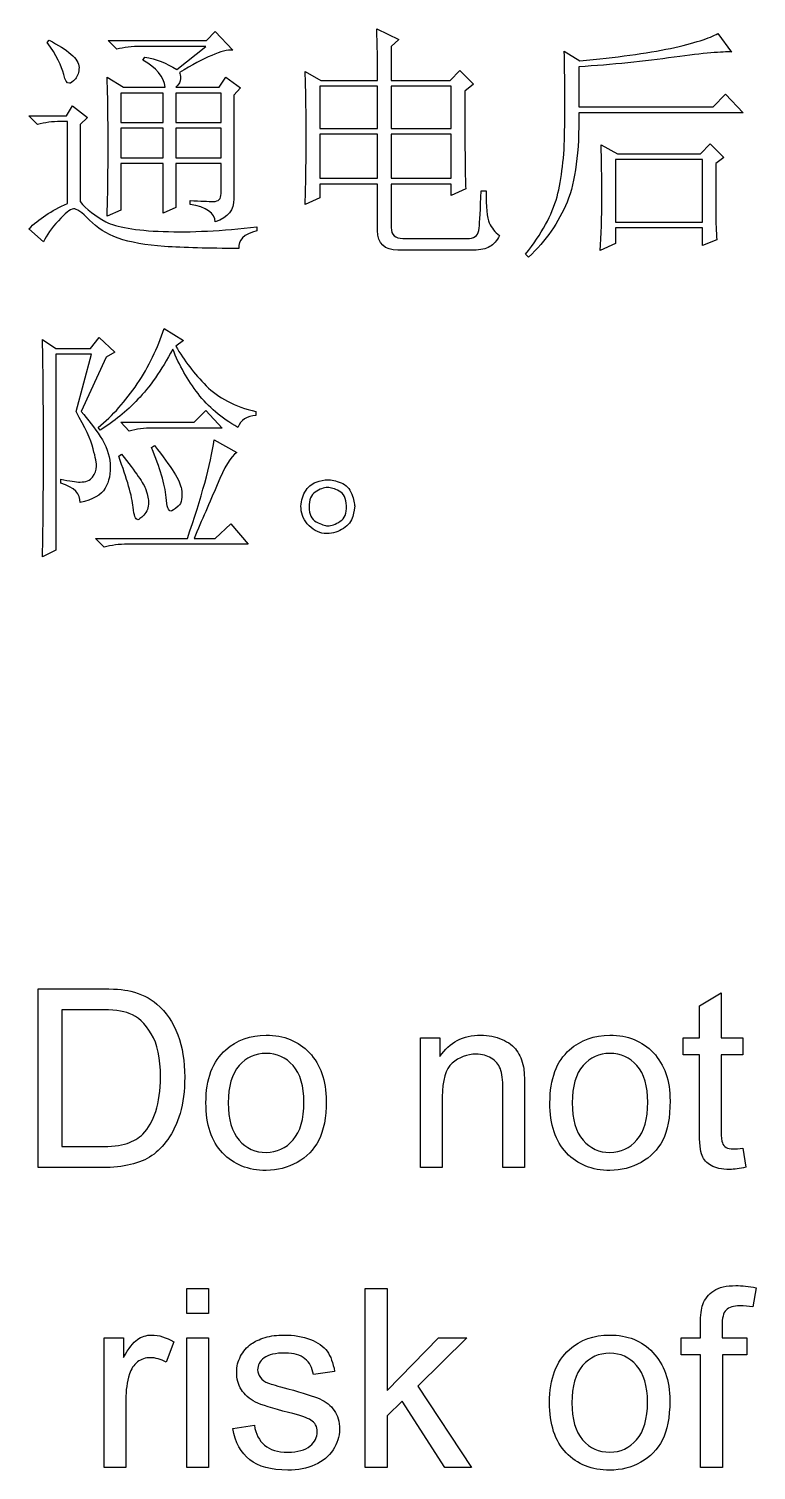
# Model space of a CAD drawing. Extents: x -45 to 645, y -160 to 467.
# Drawn here: x 361.02 to 366.16, y 106.22 to 116.39 of the extents above; entities that cross this region are included whole.
import ezdxf

# ---------------------------------------------------------------- set-up
doc = ezdxf.new("R2010")
doc.units = 0
doc.layers.add('layer 1', color=7, linetype='Continuous')

msp = doc.modelspace()

# ---------------------------------------------------------------- linework, layer by layer
at = {"layer": 'layer 1', "color": 7, "true_color": 0xffffff}
for points, knots in [([(361.268, 116.072), (361.277, 116.031), (361.291, 116.01), (361.308, 116.01), (361.317, 116.01), (361.331, 116.021), (361.35, 116.042), (361.368, 116.061), (361.376, 116.088), (361.376, 116.121), (361.376, 116.153), (361.357, 116.185), (361.319, 116.217), (361.28, 116.248), (361.23, 116.282), (361.165, 116.314), (361.165, 116.314), (361.151, 116.299), (361.151, 116.299), (361.216, 116.208), (361.254, 116.132), (361.268, 116.072)], [0, 0, 0, 0, 0.142857, 0.142857, 0.142857, 0.285714, 0.285714, 0.285714, 0.428571, 0.428571, 0.428571, 0.571429, 0.571429, 0.571429, 0.714286, 0.714286, 0.714286, 0.857143, 0.857143, 0.857143, 1, 1, 1, 1]), ([(362.16, 115.155), (362.276, 115.137), (362.333, 115.095), (362.338, 115.031), (362.429, 115.063), (362.473, 115.118), (362.468, 115.195), (362.468, 115.195), (362.468, 115.927), (362.468, 115.927), (362.468, 115.927), (362.517, 115.977), (362.517, 115.977), (362.517, 115.977), (362.413, 116.053), (362.413, 116.053), (362.413, 116.053), (362.366, 115.982), (362.366, 115.982), (362.366, 115.982), (362.059, 115.982), (362.059, 115.982), (362.082, 116.001), (362.092, 116.023), (362.092, 116.045), (362.092, 116.063), (362.09, 116.077), (362.085, 116.086), (362.263, 116.195), (362.389, 116.248), (362.461, 116.245), (362.461, 116.245), (362.338, 116.375), (362.338, 116.375), (362.338, 116.375), (362.277, 116.312), (362.277, 116.312), (362.277, 116.312), (361.581, 116.312), (361.581, 116.312), (361.581, 116.312), (361.643, 116.25), (361.643, 116.25), (361.692, 116.264), (361.75, 116.271), (361.813, 116.271), (361.813, 116.271), (362.27, 116.271), (362.27, 116.271), (362.27, 116.271), (362.066, 116.107), (362.066, 116.107), (361.993, 116.153), (361.918, 116.181), (361.841, 116.195), (361.841, 116.195), (361.827, 116.174), (361.827, 116.174), (361.923, 116.12), (361.975, 116.056), (361.984, 115.982), (361.984, 115.982), (361.691, 115.982), (361.691, 115.982), (361.691, 115.982), (361.574, 116.053), (361.574, 116.053), (361.579, 115.947), (361.581, 115.788), (361.581, 115.576), (361.581, 115.365), (361.579, 115.195), (361.574, 115.072), (361.574, 115.072), (361.67, 115.114), (361.67, 115.114), (361.67, 115.114), (361.67, 115.444), (361.67, 115.444), (361.67, 115.444), (361.97, 115.444), (361.97, 115.444), (361.97, 115.444), (361.97, 115.093), (361.97, 115.093), (361.97, 115.093), (362.059, 115.134), (362.059, 115.134), (362.059, 115.134), (362.059, 115.444), (362.059, 115.444), (362.059, 115.444), (362.379, 115.444), (362.379, 115.444), (362.379, 115.444), (362.379, 115.231), (362.379, 115.231), (362.379, 115.193), (362.361, 115.176), (362.324, 115.176), (362.288, 115.176), (362.234, 115.178), (362.16, 115.183), (362.16, 115.183), (362.16, 115.155), (362.16, 115.155)], [0, 0, 0, 0, 0.028571, 0.028571, 0.028571, 0.057143, 0.057143, 0.057143, 0.085714, 0.085714, 0.085714, 0.114286, 0.114286, 0.114286, 0.142857, 0.142857, 0.142857, 0.171429, 0.171429, 0.171429, 0.2, 0.2, 0.2, 0.228571, 0.228571, 0.228571, 0.257143, 0.257143, 0.257143, 0.285714, 0.285714, 0.285714, 0.314286, 0.314286, 0.314286, 0.342857, 0.342857, 0.342857, 0.371429, 0.371429, 0.371429, 0.4, 0.4, 0.4, 0.428571, 0.428571, 0.428571, 0.457143, 0.457143, 0.457143, 0.485714, 0.485714, 0.485714, 0.514286, 0.514286, 0.514286, 0.542857, 0.542857, 0.542857, 0.571429, 0.571429, 0.571429, 0.6, 0.6, 0.6, 0.628571, 0.628571, 0.628571, 0.657143, 0.657143, 0.657143, 0.685714, 0.685714, 0.685714, 0.714286, 0.714286, 0.714286, 0.742857, 0.742857, 0.742857, 0.771429, 0.771429, 0.771429, 0.8, 0.8, 0.8, 0.828571, 0.828571, 0.828571, 0.857143, 0.857143, 0.857143, 0.885714, 0.885714, 0.885714, 0.914286, 0.914286, 0.914286, 0.942857, 0.942857, 0.942857, 0.971429, 0.971429, 0.971429, 1, 1, 1, 1]), ([(363.082, 116.03), (363.082, 116.03), (362.972, 116.093), (362.972, 116.093), (362.978, 115.954), (362.979, 115.802), (362.979, 115.638), (362.979, 115.472), (362.978, 115.312), (362.972, 115.155), (362.972, 115.155), (363.075, 115.202), (363.075, 115.202), (363.075, 115.202), (363.075, 115.299), (363.075, 115.299), (363.075, 115.299), (363.484, 115.299), (363.484, 115.299), (363.484, 115.299), (363.484, 114.97), (363.484, 114.97), (363.484, 114.878), (363.533, 114.832), (363.627, 114.832), (363.627, 114.832), (364.16, 114.832), (364.16, 114.832), (364.21, 114.832), (364.249, 114.841), (364.275, 114.857), (364.303, 114.873), (364.326, 114.899), (364.343, 114.936), (364.312, 114.959), (364.289, 114.989), (364.272, 115.024), (364.256, 115.061), (364.249, 115.137), (364.249, 115.252), (364.249, 115.252), (364.214, 115.252), (364.214, 115.252), (364.21, 115.119), (364.205, 115.031), (364.2, 114.987), (364.197, 114.943), (364.174, 114.918), (364.132, 114.915), (364.132, 114.915), (363.662, 114.915), (363.662, 114.915), (363.608, 114.915), (363.58, 114.939), (363.58, 114.991), (363.58, 114.991), (363.58, 115.299), (363.58, 115.299), (363.58, 115.299), (364.003, 115.299), (364.003, 115.299), (364.003, 115.299), (364.003, 115.217), (364.003, 115.217), (364.003, 115.217), (364.106, 115.264), (364.106, 115.264), (364.101, 115.358), (364.099, 115.587), (364.099, 115.954), (364.099, 115.954), (364.16, 116.003), (364.16, 116.003), (364.16, 116.003), (364.064, 116.1), (364.064, 116.1), (364.064, 116.1), (363.996, 116.03), (363.996, 116.03), (363.996, 116.03), (363.58, 116.03), (363.58, 116.03), (363.58, 116.03), (363.58, 116.271), (363.58, 116.271), (363.58, 116.271), (363.634, 116.319), (363.634, 116.319), (363.634, 116.319), (363.477, 116.395), (363.477, 116.395), (363.482, 116.285), (363.484, 116.164), (363.484, 116.03), (363.484, 116.03), (363.082, 116.03), (363.082, 116.03)], [0, 0, 0, 0, 0.03125, 0.03125, 0.03125, 0.0625, 0.0625, 0.0625, 0.09375, 0.09375, 0.09375, 0.125, 0.125, 0.125, 0.15625, 0.15625, 0.15625, 0.1875, 0.1875, 0.1875, 0.21875, 0.21875, 0.21875, 0.25, 0.25, 0.25, 0.28125, 0.28125, 0.28125, 0.3125, 0.3125, 0.3125, 0.34375, 0.34375, 0.34375, 0.375, 0.375, 0.375, 0.40625, 0.40625, 0.40625, 0.4375, 0.4375, 0.4375, 0.46875, 0.46875, 0.46875, 0.5, 0.5, 0.5, 0.53125, 0.53125, 0.53125, 0.5625, 0.5625, 0.5625, 0.59375, 0.59375, 0.59375, 0.625, 0.625, 0.625, 0.65625, 0.65625, 0.65625, 0.6875, 0.6875, 0.6875, 0.71875, 0.71875, 0.71875, 0.75, 0.75, 0.75, 0.78125, 0.78125, 0.78125, 0.8125, 0.8125, 0.8125, 0.84375, 0.84375, 0.84375, 0.875, 0.875, 0.875, 0.90625, 0.90625, 0.90625, 0.9375, 0.9375, 0.9375, 0.96875, 0.96875, 0.96875, 1, 1, 1, 1]), ([(364.549, 114.783), (364.671, 114.897), (364.762, 115.028), (364.821, 115.172), (364.881, 115.317), (364.907, 115.527), (364.904, 115.802), (364.904, 115.802), (366.063, 115.802), (366.063, 115.802), (366.063, 115.802), (365.939, 115.933), (365.939, 115.933), (365.939, 115.933), (365.852, 115.843), (365.852, 115.843), (365.852, 115.843), (364.904, 115.843), (364.904, 115.843), (364.904, 115.843), (364.904, 116.127), (364.904, 116.127), (365.139, 116.141), (365.365, 116.164), (365.578, 116.195), (365.787, 116.224), (365.922, 116.234), (365.981, 116.231), (365.981, 116.231), (365.885, 116.361), (365.885, 116.361), (365.831, 116.329), (365.719, 116.294), (365.551, 116.257), (365.382, 116.222), (365.169, 116.192), (364.911, 116.169), (364.911, 116.169), (364.801, 116.238), (364.801, 116.238), (364.806, 116.044), (364.806, 115.857), (364.804, 115.675), (364.802, 115.493), (364.783, 115.338), (364.75, 115.209), (364.715, 115.081), (364.642, 114.947), (364.528, 114.804), (364.528, 114.804), (364.549, 114.783), (364.549, 114.783)], [0, 0, 0, 0, 0.058824, 0.058824, 0.058824, 0.117647, 0.117647, 0.117647, 0.176471, 0.176471, 0.176471, 0.235294, 0.235294, 0.235294, 0.294118, 0.294118, 0.294118, 0.352941, 0.352941, 0.352941, 0.411765, 0.411765, 0.411765, 0.470588, 0.470588, 0.470588, 0.529412, 0.529412, 0.529412, 0.588235, 0.588235, 0.588235, 0.647059, 0.647059, 0.647059, 0.705882, 0.705882, 0.705882, 0.764706, 0.764706, 0.764706, 0.823529, 0.823529, 0.823529, 0.882353, 0.882353, 0.882353, 0.941176, 0.941176, 0.941176, 1, 1, 1, 1]), ([(361.97, 115.941), (361.97, 115.941), (361.97, 115.733), (361.97, 115.733), (361.97, 115.733), (361.67, 115.733), (361.67, 115.733), (361.67, 115.733), (361.67, 115.941), (361.67, 115.941), (361.67, 115.941), (361.97, 115.941), (361.97, 115.941)], [0, 0, 0, 0, 0.25, 0.25, 0.25, 0.5, 0.5, 0.5, 0.75, 0.75, 0.75, 1, 1, 1, 1]), ([(362.379, 115.941), (362.379, 115.941), (362.379, 115.733), (362.379, 115.733), (362.379, 115.733), (362.059, 115.733), (362.059, 115.733), (362.059, 115.733), (362.059, 115.941), (362.059, 115.941), (362.059, 115.941), (362.379, 115.941), (362.379, 115.941)], [0, 0, 0, 0, 0.25, 0.25, 0.25, 0.5, 0.5, 0.5, 0.75, 0.75, 0.75, 1, 1, 1, 1]), ([(363.484, 115.989), (363.484, 115.989), (363.484, 115.691), (363.484, 115.691), (363.484, 115.691), (363.075, 115.691), (363.075, 115.691), (363.075, 115.691), (363.075, 115.989), (363.075, 115.989), (363.075, 115.989), (363.484, 115.989), (363.484, 115.989)], [0, 0, 0, 0, 0.25, 0.25, 0.25, 0.5, 0.5, 0.5, 0.75, 0.75, 0.75, 1, 1, 1, 1]), ([(364.003, 115.989), (364.003, 115.989), (364.003, 115.691), (364.003, 115.691), (364.003, 115.691), (363.58, 115.691), (363.58, 115.691), (363.58, 115.691), (363.58, 115.989), (363.58, 115.989), (363.58, 115.989), (364.003, 115.989), (364.003, 115.989)], [0, 0, 0, 0, 0.25, 0.25, 0.25, 0.5, 0.5, 0.5, 0.75, 0.75, 0.75, 1, 1, 1, 1]), ([(361.383, 115.719), (361.383, 115.719), (361.437, 115.769), (361.437, 115.769), (361.437, 115.769), (361.329, 115.852), (361.329, 115.852), (361.329, 115.852), (361.287, 115.781), (361.287, 115.781), (361.287, 115.781), (361.022, 115.781), (361.022, 115.781), (361.022, 115.781), (361.083, 115.719), (361.083, 115.719), (361.134, 115.733), (361.188, 115.74), (361.247, 115.74), (361.247, 115.74), (361.294, 115.74), (361.294, 115.74), (361.294, 115.74), (361.294, 115.162), (361.294, 115.162), (361.181, 115.111), (361.09, 115.051), (361.022, 114.982), (361.022, 114.982), (361.125, 114.892), (361.125, 114.892), (361.148, 114.938), (361.182, 114.987), (361.23, 115.04), (361.278, 115.093), (361.313, 115.121), (361.336, 115.123), (361.359, 115.127), (361.397, 115.1), (361.451, 115.044), (361.502, 114.989), (361.568, 114.947), (361.652, 114.917), (361.738, 114.887), (361.846, 114.867), (361.98, 114.858), (362.115, 114.85), (362.288, 114.844), (362.503, 114.844), (362.497, 114.904), (362.541, 114.945), (362.632, 114.968), (362.632, 114.968), (362.632, 114.996), (362.632, 114.996), (362.386, 114.968), (362.166, 114.957), (361.97, 114.964), (361.774, 114.971), (361.64, 114.994), (361.565, 115.033), (361.49, 115.074), (361.429, 115.119), (361.383, 115.176), (361.383, 115.176), (361.383, 115.719), (361.383, 115.719)], [0, 0, 0, 0, 0.045455, 0.045455, 0.045455, 0.090909, 0.090909, 0.090909, 0.136364, 0.136364, 0.136364, 0.181818, 0.181818, 0.181818, 0.227273, 0.227273, 0.227273, 0.272727, 0.272727, 0.272727, 0.318182, 0.318182, 0.318182, 0.363636, 0.363636, 0.363636, 0.409091, 0.409091, 0.409091, 0.454545, 0.454545, 0.454545, 0.5, 0.5, 0.5, 0.545455, 0.545455, 0.545455, 0.590909, 0.590909, 0.590909, 0.636364, 0.636364, 0.636364, 0.681818, 0.681818, 0.681818, 0.727273, 0.727273, 0.727273, 0.772727, 0.772727, 0.772727, 0.818182, 0.818182, 0.818182, 0.863636, 0.863636, 0.863636, 0.909091, 0.909091, 0.909091, 0.954545, 0.954545, 0.954545, 1, 1, 1, 1]), ([(361.97, 115.693), (361.97, 115.693), (361.97, 115.485), (361.97, 115.485), (361.97, 115.485), (361.67, 115.485), (361.67, 115.485), (361.67, 115.485), (361.67, 115.693), (361.67, 115.693), (361.67, 115.693), (361.97, 115.693), (361.97, 115.693)], [0, 0, 0, 0, 0.25, 0.25, 0.25, 0.5, 0.5, 0.5, 0.75, 0.75, 0.75, 1, 1, 1, 1]), ([(362.379, 115.693), (362.379, 115.693), (362.379, 115.485), (362.379, 115.485), (362.379, 115.485), (362.059, 115.485), (362.059, 115.485), (362.059, 115.485), (362.059, 115.693), (362.059, 115.693), (362.059, 115.693), (362.379, 115.693), (362.379, 115.693)], [0, 0, 0, 0, 0.25, 0.25, 0.25, 0.5, 0.5, 0.5, 0.75, 0.75, 0.75, 1, 1, 1, 1]), ([(363.484, 115.65), (363.484, 115.65), (363.484, 115.34), (363.484, 115.34), (363.484, 115.34), (363.075, 115.34), (363.075, 115.34), (363.075, 115.34), (363.075, 115.65), (363.075, 115.65), (363.075, 115.65), (363.484, 115.65), (363.484, 115.65)], [0, 0, 0, 0, 0.25, 0.25, 0.25, 0.5, 0.5, 0.5, 0.75, 0.75, 0.75, 1, 1, 1, 1]), ([(364.003, 115.65), (364.003, 115.65), (364.003, 115.34), (364.003, 115.34), (364.003, 115.34), (363.58, 115.34), (363.58, 115.34), (363.58, 115.34), (363.58, 115.65), (363.58, 115.65), (363.58, 115.65), (364.003, 115.65), (364.003, 115.65)], [0, 0, 0, 0, 0.25, 0.25, 0.25, 0.5, 0.5, 0.5, 0.75, 0.75, 0.75, 1, 1, 1, 1]), ([(365.927, 115.486), (365.927, 115.486), (365.831, 115.583), (365.831, 115.583), (365.831, 115.583), (365.763, 115.513), (365.763, 115.513), (365.763, 115.513), (365.176, 115.513), (365.176, 115.513), (365.176, 115.513), (365.061, 115.576), (365.061, 115.576), (365.064, 115.474), (365.066, 115.35), (365.066, 115.206), (365.066, 115.061), (365.062, 114.936), (365.054, 114.83), (365.054, 114.83), (365.162, 114.88), (365.162, 114.88), (365.162, 114.88), (365.162, 114.989), (365.162, 114.989), (365.162, 114.989), (365.777, 114.989), (365.777, 114.989), (365.777, 114.989), (365.777, 114.865), (365.777, 114.865), (365.777, 114.865), (365.878, 114.906), (365.878, 114.906), (365.874, 114.961), (365.871, 115.024), (365.871, 115.093), (365.871, 115.093), (365.871, 115.444), (365.871, 115.444), (365.871, 115.444), (365.927, 115.486), (365.927, 115.486)], [0, 0, 0, 0, 0.071429, 0.071429, 0.071429, 0.142857, 0.142857, 0.142857, 0.214286, 0.214286, 0.214286, 0.285714, 0.285714, 0.285714, 0.357143, 0.357143, 0.357143, 0.428571, 0.428571, 0.428571, 0.5, 0.5, 0.5, 0.571429, 0.571429, 0.571429, 0.642857, 0.642857, 0.642857, 0.714286, 0.714286, 0.714286, 0.785714, 0.785714, 0.785714, 0.857143, 0.857143, 0.857143, 0.928571, 0.928571, 0.928571, 1, 1, 1, 1]), ([(365.777, 115.472), (365.777, 115.472), (365.777, 115.029), (365.777, 115.029), (365.777, 115.029), (365.162, 115.029), (365.162, 115.029), (365.162, 115.029), (365.162, 115.472), (365.162, 115.472), (365.162, 115.472), (365.777, 115.472), (365.777, 115.472)], [0, 0, 0, 0, 0.25, 0.25, 0.25, 0.5, 0.5, 0.5, 0.75, 0.75, 0.75, 1, 1, 1, 1]), ([(361.787, 113.888), (361.705, 113.767), (361.614, 113.664), (361.512, 113.581), (361.512, 113.581), (361.526, 113.562), (361.526, 113.562), (361.622, 113.622), (361.712, 113.694), (361.792, 113.779), (361.874, 113.863), (361.956, 113.982), (362.038, 114.133), (362.083, 114.019), (362.143, 113.915), (362.216, 113.819), (362.288, 113.726), (362.382, 113.647), (362.496, 113.581), (362.518, 113.632), (362.562, 113.661), (362.625, 113.664), (362.625, 113.664), (362.625, 113.692), (362.625, 113.692), (362.475, 113.729), (362.358, 113.789), (362.274, 113.874), (362.19, 113.961), (362.118, 114.052), (362.059, 114.155), (362.059, 114.155), (362.113, 114.195), (362.113, 114.195), (362.113, 114.195), (361.977, 114.278), (361.977, 114.278), (361.932, 114.14), (361.867, 114.01), (361.787, 113.888)], [0, 0, 0, 0, 0.076923, 0.076923, 0.076923, 0.153846, 0.153846, 0.153846, 0.230769, 0.230769, 0.230769, 0.307692, 0.307692, 0.307692, 0.384615, 0.384615, 0.384615, 0.461538, 0.461538, 0.461538, 0.538462, 0.538462, 0.538462, 0.615385, 0.615385, 0.615385, 0.692308, 0.692308, 0.692308, 0.769231, 0.769231, 0.769231, 0.846154, 0.846154, 0.846154, 0.923077, 0.923077, 0.923077, 1, 1, 1, 1]), ([(361.383, 113.05), (361.474, 113.07), (361.533, 113.103), (361.561, 113.151), (361.588, 113.199), (361.6, 113.257), (361.595, 113.324), (361.591, 113.389), (361.568, 113.454), (361.526, 113.516), (361.486, 113.578), (361.441, 113.636), (361.39, 113.692), (361.39, 113.692), (361.568, 114.077), (361.568, 114.077), (361.568, 114.077), (361.629, 114.112), (361.629, 114.112), (361.629, 114.112), (361.519, 114.215), (361.519, 114.215), (361.519, 114.215), (361.458, 114.139), (361.458, 114.139), (361.458, 114.139), (361.212, 114.139), (361.212, 114.139), (361.212, 114.139), (361.118, 114.202), (361.118, 114.202), (361.121, 114.091), (361.125, 113.837), (361.125, 113.437), (361.125, 113.038), (361.121, 112.78), (361.118, 112.666), (361.118, 112.666), (361.212, 112.713), (361.212, 112.713), (361.212, 112.713), (361.212, 114.098), (361.212, 114.098), (361.212, 114.098), (361.465, 114.098), (361.465, 114.098), (361.465, 114.098), (361.355, 113.692), (361.355, 113.692), (361.42, 113.581), (361.46, 113.495), (361.476, 113.43), (361.492, 113.366), (361.5, 113.324), (361.5, 113.306), (361.5, 113.278), (361.49, 113.253), (361.472, 113.23), (361.453, 113.207), (361.425, 113.195), (361.383, 113.195), (361.355, 113.195), (361.31, 113.202), (361.247, 113.216), (361.247, 113.216), (361.247, 113.188), (361.247, 113.188), (361.343, 113.156), (361.388, 113.11), (361.383, 113.05)], [0, 0, 0, 0, 0.043478, 0.043478, 0.043478, 0.086957, 0.086957, 0.086957, 0.130435, 0.130435, 0.130435, 0.173913, 0.173913, 0.173913, 0.217391, 0.217391, 0.217391, 0.26087, 0.26087, 0.26087, 0.304348, 0.304348, 0.304348, 0.347826, 0.347826, 0.347826, 0.391304, 0.391304, 0.391304, 0.434783, 0.434783, 0.434783, 0.478261, 0.478261, 0.478261, 0.521739, 0.521739, 0.521739, 0.565217, 0.565217, 0.565217, 0.608696, 0.608696, 0.608696, 0.652174, 0.652174, 0.652174, 0.695652, 0.695652, 0.695652, 0.73913, 0.73913, 0.73913, 0.782609, 0.782609, 0.782609, 0.826087, 0.826087, 0.826087, 0.869565, 0.869565, 0.869565, 0.913043, 0.913043, 0.913043, 0.956522, 0.956522, 0.956522, 1, 1, 1, 1]), ([(361.731, 113.555), (361.781, 113.569), (361.836, 113.576), (361.895, 113.576), (361.895, 113.576), (362.386, 113.576), (362.386, 113.576), (362.386, 113.576), (362.27, 113.699), (362.27, 113.699), (362.27, 113.699), (362.188, 113.617), (362.188, 113.617), (362.188, 113.617), (361.67, 113.617), (361.67, 113.617), (361.67, 113.617), (361.731, 113.555), (361.731, 113.555)], [0, 0, 0, 0, 0.166667, 0.166667, 0.166667, 0.333333, 0.333333, 0.333333, 0.5, 0.5, 0.5, 0.666667, 0.666667, 0.666667, 0.833333, 0.833333, 0.833333, 1, 1, 1, 1]), ([(362.141, 112.796), (362.141, 112.796), (361.493, 112.796), (361.493, 112.796), (361.493, 112.796), (361.554, 112.735), (361.554, 112.735), (361.603, 112.749), (361.659, 112.756), (361.719, 112.756), (361.719, 112.756), (362.571, 112.756), (362.571, 112.756), (362.571, 112.756), (362.447, 112.9), (362.447, 112.9), (362.447, 112.9), (362.338, 112.796), (362.338, 112.796), (362.338, 112.796), (362.188, 112.796), (362.188, 112.796), (362.242, 112.925), (362.298, 113.052), (362.352, 113.176), (362.401, 113.301), (362.447, 113.377), (362.489, 113.403), (362.489, 113.403), (362.331, 113.493), (362.331, 113.493), (362.304, 113.318), (362.241, 113.087), (362.141, 112.796)], [0, 0, 0, 0, 0.090909, 0.090909, 0.090909, 0.181818, 0.181818, 0.181818, 0.272727, 0.272727, 0.272727, 0.363636, 0.363636, 0.363636, 0.454545, 0.454545, 0.454545, 0.545455, 0.545455, 0.545455, 0.636364, 0.636364, 0.636364, 0.727273, 0.727273, 0.727273, 0.818182, 0.818182, 0.818182, 0.909091, 0.909091, 0.909091, 1, 1, 1, 1]), ([(361.759, 113.017), (361.764, 112.959), (361.774, 112.929), (361.792, 112.929), (361.797, 112.929), (361.811, 112.939), (361.834, 112.962), (361.856, 112.985), (361.867, 113.015), (361.867, 113.052), (361.867, 113.07), (361.862, 113.1), (361.848, 113.142), (361.834, 113.183), (361.776, 113.266), (361.677, 113.391), (361.677, 113.391), (361.656, 113.377), (361.656, 113.377), (361.715, 113.216), (361.75, 113.096), (361.759, 113.017)], [0, 0, 0, 0, 0.142857, 0.142857, 0.142857, 0.285714, 0.285714, 0.285714, 0.428571, 0.428571, 0.428571, 0.571429, 0.571429, 0.571429, 0.714286, 0.714286, 0.714286, 0.857143, 0.857143, 0.857143, 1, 1, 1, 1]), ([(361.991, 113.087), (361.994, 113.022), (362.007, 112.99), (362.024, 112.99), (362.033, 112.99), (362.05, 113.001), (362.076, 113.024), (362.101, 113.047), (362.108, 113.087), (362.099, 113.146), (362.09, 113.202), (362.028, 113.304), (361.909, 113.452), (361.909, 113.452), (361.888, 113.438), (361.888, 113.438), (361.947, 113.296), (361.982, 113.179), (361.991, 113.087)], [0, 0, 0, 0, 0.166667, 0.166667, 0.166667, 0.333333, 0.333333, 0.333333, 0.5, 0.5, 0.5, 0.666667, 0.666667, 0.666667, 0.833333, 0.833333, 0.833333, 1, 1, 1, 1]), ([(363.131, 113.211), (363.107, 113.211), (363.081, 113.206), (363.049, 113.193), (363.016, 113.183), (362.99, 113.16), (362.971, 113.124), (362.95, 113.091), (362.941, 113.05), (362.943, 113.008), (362.945, 112.964), (362.964, 112.923), (363, 112.886), (363.037, 112.849), (363.079, 112.832), (363.124, 112.832), (363.17, 112.832), (363.208, 112.844), (363.243, 112.867), (363.278, 112.89), (363.299, 112.918), (363.308, 112.952), (363.316, 112.987), (363.322, 113.012), (363.322, 113.024), (363.322, 113.043), (363.315, 113.071), (363.301, 113.11), (363.287, 113.149), (363.262, 113.176), (363.226, 113.19), (363.189, 113.204), (363.158, 113.211), (363.131, 113.211)], [0, 0, 0, 0, 0.090909, 0.090909, 0.090909, 0.181818, 0.181818, 0.181818, 0.272727, 0.272727, 0.272727, 0.363636, 0.363636, 0.363636, 0.454545, 0.454545, 0.454545, 0.545455, 0.545455, 0.545455, 0.636364, 0.636364, 0.636364, 0.727273, 0.727273, 0.727273, 0.818182, 0.818182, 0.818182, 0.909091, 0.909091, 0.909091, 1, 1, 1, 1]), ([(363.131, 112.886), (363.112, 112.886), (363.086, 112.895), (363.051, 112.914), (363.018, 112.932), (363, 112.967), (363, 113.019), (363, 113.068), (363.014, 113.105), (363.044, 113.124), (363.074, 113.146), (363.103, 113.156), (363.131, 113.156), (363.154, 113.156), (363.18, 113.147), (363.213, 113.131), (363.245, 113.116), (363.262, 113.08), (363.264, 113.027), (363.266, 112.974), (363.252, 112.937), (363.219, 112.918), (363.187, 112.897), (363.158, 112.886), (363.131, 112.886)], [0, 0, 0, 0, 0.125, 0.125, 0.125, 0.25, 0.25, 0.25, 0.375, 0.375, 0.375, 0.5, 0.5, 0.5, 0.625, 0.625, 0.625, 0.75, 0.75, 0.75, 0.875, 0.875, 0.875, 1, 1, 1, 1]), ([(361.539, 108.355), (361.616, 108.355), (361.682, 108.362), (361.739, 108.376), (361.799, 108.39), (361.848, 108.411), (361.89, 108.44), (361.932, 108.468), (361.968, 108.507), (362.003, 108.554), (362.038, 108.604), (362.066, 108.664), (362.089, 108.738), (362.111, 108.812), (362.122, 108.898), (362.122, 108.993), (362.122, 109.106), (362.106, 109.205), (362.073, 109.293), (362.04, 109.381), (361.991, 109.454), (361.925, 109.508), (361.874, 109.553), (361.813, 109.583), (361.741, 109.6), (361.691, 109.613), (361.615, 109.618), (361.519, 109.618), (361.519, 109.618), (361.088, 109.618), (361.088, 109.618), (361.088, 109.618), (361.088, 108.355), (361.088, 108.355), (361.088, 108.355), (361.539, 108.355), (361.539, 108.355)], [0, 0, 0, 0, 0.083333, 0.083333, 0.083333, 0.166667, 0.166667, 0.166667, 0.25, 0.25, 0.25, 0.333333, 0.333333, 0.333333, 0.416667, 0.416667, 0.416667, 0.5, 0.5, 0.5, 0.583333, 0.583333, 0.583333, 0.666667, 0.666667, 0.666667, 0.75, 0.75, 0.75, 0.833333, 0.833333, 0.833333, 0.916667, 0.916667, 0.916667, 1, 1, 1, 1]), ([(365.996, 108.487), (365.973, 108.487), (365.956, 108.491), (365.943, 108.498), (365.931, 108.507), (365.922, 108.515), (365.917, 108.529), (365.912, 108.542), (365.908, 108.57), (365.908, 108.614), (365.908, 108.614), (365.908, 109.15), (365.908, 109.15), (365.908, 109.15), (366.062, 109.15), (366.062, 109.15), (366.062, 109.15), (366.062, 109.27), (366.062, 109.27), (366.062, 109.27), (365.908, 109.27), (365.908, 109.27), (365.908, 109.27), (365.908, 109.59), (365.908, 109.59), (365.908, 109.59), (365.755, 109.496), (365.755, 109.496), (365.755, 109.496), (365.755, 109.27), (365.755, 109.27), (365.755, 109.27), (365.641, 109.27), (365.641, 109.27), (365.641, 109.27), (365.641, 109.15), (365.641, 109.15), (365.641, 109.15), (365.755, 109.15), (365.755, 109.15), (365.755, 109.15), (365.755, 108.623), (365.755, 108.623), (365.755, 108.529), (365.762, 108.469), (365.774, 108.44), (365.786, 108.411), (365.807, 108.387), (365.839, 108.369), (365.868, 108.351), (365.912, 108.342), (365.968, 108.342), (366.001, 108.343), (366.039, 108.348), (366.083, 108.357), (366.083, 108.357), (366.062, 108.492), (366.062, 108.492), (366.034, 108.489), (366.011, 108.487), (365.996, 108.487)], [0, 0, 0, 0, 0.05, 0.05, 0.05, 0.1, 0.1, 0.1, 0.15, 0.15, 0.15, 0.2, 0.2, 0.2, 0.25, 0.25, 0.25, 0.3, 0.3, 0.3, 0.35, 0.35, 0.35, 0.4, 0.4, 0.4, 0.45, 0.45, 0.45, 0.5, 0.5, 0.5, 0.55, 0.55, 0.55, 0.6, 0.6, 0.6, 0.65, 0.65, 0.65, 0.7, 0.7, 0.7, 0.75, 0.75, 0.75, 0.8, 0.8, 0.8, 0.85, 0.85, 0.85, 0.9, 0.9, 0.9, 0.95, 0.95, 0.95, 1, 1, 1, 1]), ([(361.254, 109.47), (361.254, 109.47), (361.516, 109.47), (361.516, 109.47), (361.614, 109.47), (361.685, 109.461), (361.731, 109.443), (361.792, 109.42), (361.844, 109.373), (361.886, 109.3), (361.93, 109.23), (361.951, 109.127), (361.951, 108.995), (361.951, 108.9), (361.94, 108.819), (361.918, 108.752), (361.897, 108.685), (361.865, 108.632), (361.827, 108.591), (361.799, 108.563), (361.76, 108.542), (361.715, 108.526), (361.668, 108.51), (361.603, 108.503), (361.521, 108.503), (361.521, 108.503), (361.254, 108.503), (361.254, 108.503), (361.254, 108.503), (361.254, 109.47), (361.254, 109.47)], [0, 0, 0, 0, 0.1, 0.1, 0.1, 0.2, 0.2, 0.2, 0.3, 0.3, 0.3, 0.4, 0.4, 0.4, 0.5, 0.5, 0.5, 0.6, 0.6, 0.6, 0.7, 0.7, 0.7, 0.8, 0.8, 0.8, 0.9, 0.9, 0.9, 1, 1, 1, 1]), ([(362.389, 108.459), (362.468, 108.376), (362.571, 108.335), (362.697, 108.335), (362.777, 108.335), (362.848, 108.355), (362.917, 108.392), (362.983, 108.429), (363.034, 108.48), (363.068, 108.549), (363.103, 108.616), (363.121, 108.708), (363.121, 108.826), (363.121, 108.97), (363.081, 109.083), (363.002, 109.166), (362.924, 109.249), (362.822, 109.29), (362.697, 109.29), (362.585, 109.29), (362.491, 109.256), (362.412, 109.187), (362.319, 109.106), (362.272, 108.981), (362.272, 108.813), (362.272, 108.658), (362.311, 108.54), (362.389, 108.459)], [0, 0, 0, 0, 0.111111, 0.111111, 0.111111, 0.222222, 0.222222, 0.222222, 0.333333, 0.333333, 0.333333, 0.444444, 0.444444, 0.444444, 0.555556, 0.555556, 0.555556, 0.666667, 0.666667, 0.666667, 0.777778, 0.777778, 0.777778, 0.888889, 0.888889, 0.888889, 1, 1, 1, 1]), ([(363.94, 108.355), (363.94, 108.355), (363.94, 108.854), (363.94, 108.854), (363.94, 108.972), (363.964, 109.052), (364.011, 109.092), (364.059, 109.135), (364.114, 109.156), (364.179, 109.156), (364.221, 109.156), (364.256, 109.147), (364.286, 109.127), (364.317, 109.11), (364.338, 109.083), (364.35, 109.053), (364.362, 109.022), (364.368, 108.974), (364.368, 108.91), (364.368, 108.91), (364.368, 108.355), (364.368, 108.355), (364.368, 108.355), (364.521, 108.355), (364.521, 108.355), (364.521, 108.355), (364.521, 108.918), (364.521, 108.918), (364.521, 108.988), (364.518, 109.039), (364.513, 109.067), (364.504, 109.112), (364.488, 109.15), (364.465, 109.182), (364.443, 109.214), (364.408, 109.24), (364.362, 109.26), (364.317, 109.279), (364.266, 109.29), (364.212, 109.29), (364.087, 109.29), (363.99, 109.24), (363.924, 109.14), (363.924, 109.14), (363.924, 109.27), (363.924, 109.27), (363.924, 109.27), (363.786, 109.27), (363.786, 109.27), (363.786, 109.27), (363.786, 108.355), (363.786, 108.355), (363.786, 108.355), (363.94, 108.355), (363.94, 108.355)], [0, 0, 0, 0, 0.055556, 0.055556, 0.055556, 0.111111, 0.111111, 0.111111, 0.166667, 0.166667, 0.166667, 0.222222, 0.222222, 0.222222, 0.277778, 0.277778, 0.277778, 0.333333, 0.333333, 0.333333, 0.388889, 0.388889, 0.388889, 0.444444, 0.444444, 0.444444, 0.5, 0.5, 0.5, 0.555556, 0.555556, 0.555556, 0.611111, 0.611111, 0.611111, 0.666667, 0.666667, 0.666667, 0.722222, 0.722222, 0.722222, 0.777778, 0.777778, 0.777778, 0.833333, 0.833333, 0.833333, 0.888889, 0.888889, 0.888889, 0.944444, 0.944444, 0.944444, 1, 1, 1, 1]), ([(364.817, 108.459), (364.895, 108.376), (364.998, 108.335), (365.124, 108.335), (365.204, 108.335), (365.276, 108.355), (365.344, 108.392), (365.41, 108.429), (365.461, 108.48), (365.496, 108.549), (365.531, 108.616), (365.548, 108.708), (365.548, 108.826), (365.548, 108.97), (365.508, 109.083), (365.43, 109.166), (365.351, 109.249), (365.25, 109.29), (365.124, 109.29), (365.012, 109.29), (364.918, 109.256), (364.839, 109.187), (364.747, 109.106), (364.7, 108.981), (364.7, 108.813), (364.7, 108.658), (364.738, 108.54), (364.817, 108.459)], [0, 0, 0, 0, 0.111111, 0.111111, 0.111111, 0.222222, 0.222222, 0.222222, 0.333333, 0.333333, 0.333333, 0.444444, 0.444444, 0.444444, 0.555556, 0.555556, 0.555556, 0.666667, 0.666667, 0.666667, 0.777778, 0.777778, 0.777778, 0.888889, 0.888889, 0.888889, 1, 1, 1, 1]), ([(362.506, 109.075), (362.557, 109.133), (362.62, 109.161), (362.697, 109.161), (362.773, 109.161), (362.836, 109.133), (362.887, 109.075), (362.938, 109.016), (362.964, 108.93), (362.964, 108.817), (362.964, 108.697), (362.938, 108.609), (362.887, 108.551), (362.836, 108.492), (362.773, 108.462), (362.697, 108.462), (362.62, 108.462), (362.557, 108.491), (362.506, 108.549), (362.456, 108.607), (362.429, 108.695), (362.429, 108.812), (362.429, 108.928), (362.456, 109.016), (362.506, 109.075)], [0, 0, 0, 0, 0.125, 0.125, 0.125, 0.25, 0.25, 0.25, 0.375, 0.375, 0.375, 0.5, 0.5, 0.5, 0.625, 0.625, 0.625, 0.75, 0.75, 0.75, 0.875, 0.875, 0.875, 1, 1, 1, 1]), ([(364.934, 109.075), (364.984, 109.133), (365.047, 109.161), (365.124, 109.161), (365.201, 109.161), (365.264, 109.133), (365.314, 109.075), (365.365, 109.016), (365.391, 108.93), (365.391, 108.817), (365.391, 108.697), (365.365, 108.609), (365.314, 108.551), (365.264, 108.492), (365.201, 108.462), (365.124, 108.462), (365.047, 108.462), (364.984, 108.491), (364.934, 108.549), (364.883, 108.607), (364.857, 108.695), (364.857, 108.812), (364.857, 108.928), (364.883, 109.016), (364.934, 109.075)], [0, 0, 0, 0, 0.125, 0.125, 0.125, 0.25, 0.25, 0.25, 0.375, 0.375, 0.375, 0.5, 0.5, 0.5, 0.625, 0.625, 0.625, 0.75, 0.75, 0.75, 0.875, 0.875, 0.875, 1, 1, 1, 1]), ([(362.29, 107.325), (362.29, 107.325), (362.29, 107.501), (362.29, 107.501), (362.29, 107.501), (362.136, 107.501), (362.136, 107.501), (362.136, 107.501), (362.136, 107.325), (362.136, 107.325), (362.136, 107.325), (362.29, 107.325), (362.29, 107.325)], [0, 0, 0, 0, 0.25, 0.25, 0.25, 0.5, 0.5, 0.5, 0.75, 0.75, 0.75, 1, 1, 1, 1]), ([(363.55, 106.238), (363.55, 106.238), (363.55, 106.602), (363.55, 106.602), (363.55, 106.602), (363.657, 106.706), (363.657, 106.706), (363.657, 106.706), (363.959, 106.238), (363.959, 106.238), (363.959, 106.238), (364.147, 106.238), (364.147, 106.238), (364.147, 106.238), (363.767, 106.813), (363.767, 106.813), (363.767, 106.813), (364.113, 107.154), (364.113, 107.154), (364.113, 107.154), (363.913, 107.154), (363.913, 107.154), (363.913, 107.154), (363.55, 106.782), (363.55, 106.782), (363.55, 106.782), (363.55, 107.501), (363.55, 107.501), (363.55, 107.501), (363.397, 107.501), (363.397, 107.501), (363.397, 107.501), (363.397, 106.238), (363.397, 106.238), (363.397, 106.238), (363.55, 106.238), (363.55, 106.238)], [0, 0, 0, 0, 0.083333, 0.083333, 0.083333, 0.166667, 0.166667, 0.166667, 0.25, 0.25, 0.25, 0.333333, 0.333333, 0.333333, 0.416667, 0.416667, 0.416667, 0.5, 0.5, 0.5, 0.583333, 0.583333, 0.583333, 0.666667, 0.666667, 0.666667, 0.75, 0.75, 0.75, 0.833333, 0.833333, 0.833333, 0.916667, 0.916667, 0.916667, 1, 1, 1, 1]), ([(365.917, 106.238), (365.917, 106.238), (365.917, 107.034), (365.917, 107.034), (365.917, 107.034), (366.091, 107.034), (366.091, 107.034), (366.091, 107.034), (366.091, 107.154), (366.091, 107.154), (366.091, 107.154), (365.915, 107.154), (365.915, 107.154), (365.915, 107.154), (365.915, 107.238), (365.915, 107.238), (365.915, 107.293), (365.924, 107.33), (365.944, 107.349), (365.964, 107.369), (365.995, 107.379), (366.042, 107.379), (366.07, 107.38), (366.102, 107.376), (366.133, 107.371), (366.133, 107.371), (366.156, 107.507), (366.156, 107.507), (366.103, 107.517), (366.056, 107.522), (366.013, 107.522), (365.946, 107.522), (365.894, 107.51), (365.857, 107.485), (365.819, 107.461), (365.794, 107.427), (365.779, 107.388), (365.768, 107.358), (365.763, 107.312), (365.763, 107.251), (365.763, 107.251), (365.763, 107.154), (365.763, 107.154), (365.763, 107.154), (365.627, 107.154), (365.627, 107.154), (365.627, 107.154), (365.627, 107.034), (365.627, 107.034), (365.627, 107.034), (365.763, 107.034), (365.763, 107.034), (365.763, 107.034), (365.763, 106.238), (365.763, 106.238), (365.763, 106.238), (365.917, 106.238), (365.917, 106.238)], [0, 0, 0, 0, 0.052632, 0.052632, 0.052632, 0.105263, 0.105263, 0.105263, 0.157895, 0.157895, 0.157895, 0.210526, 0.210526, 0.210526, 0.263158, 0.263158, 0.263158, 0.315789, 0.315789, 0.315789, 0.368421, 0.368421, 0.368421, 0.421053, 0.421053, 0.421053, 0.473684, 0.473684, 0.473684, 0.526316, 0.526316, 0.526316, 0.578947, 0.578947, 0.578947, 0.631579, 0.631579, 0.631579, 0.684211, 0.684211, 0.684211, 0.736842, 0.736842, 0.736842, 0.789474, 0.789474, 0.789474, 0.842105, 0.842105, 0.842105, 0.894737, 0.894737, 0.894737, 0.947368, 0.947368, 0.947368, 1, 1, 1, 1]), ([(361.706, 106.238), (361.706, 106.238), (361.706, 106.716), (361.706, 106.716), (361.706, 106.782), (361.715, 106.841), (361.732, 106.898), (361.743, 106.933), (361.762, 106.961), (361.788, 106.983), (361.815, 107.002), (361.846, 107.013), (361.879, 107.013), (361.916, 107.013), (361.953, 107.002), (361.991, 106.981), (361.991, 106.981), (362.045, 107.124), (362.045, 107.124), (361.991, 107.157), (361.939, 107.173), (361.888, 107.173), (361.851, 107.173), (361.818, 107.162), (361.788, 107.141), (361.759, 107.122), (361.726, 107.078), (361.691, 107.014), (361.691, 107.014), (361.691, 107.154), (361.691, 107.154), (361.691, 107.154), (361.553, 107.154), (361.553, 107.154), (361.553, 107.154), (361.553, 106.238), (361.553, 106.238), (361.553, 106.238), (361.706, 106.238), (361.706, 106.238)], [0, 0, 0, 0, 0.076923, 0.076923, 0.076923, 0.153846, 0.153846, 0.153846, 0.230769, 0.230769, 0.230769, 0.307692, 0.307692, 0.307692, 0.384615, 0.384615, 0.384615, 0.461538, 0.461538, 0.461538, 0.538462, 0.538462, 0.538462, 0.615385, 0.615385, 0.615385, 0.692308, 0.692308, 0.692308, 0.769231, 0.769231, 0.769231, 0.846154, 0.846154, 0.846154, 0.923077, 0.923077, 0.923077, 1, 1, 1, 1]), ([(362.29, 106.238), (362.29, 106.238), (362.29, 107.154), (362.29, 107.154), (362.29, 107.154), (362.136, 107.154), (362.136, 107.154), (362.136, 107.154), (362.136, 106.238), (362.136, 106.238), (362.136, 106.238), (362.29, 106.238), (362.29, 106.238)], [0, 0, 0, 0, 0.25, 0.25, 0.25, 0.5, 0.5, 0.5, 0.75, 0.75, 0.75, 1, 1, 1, 1]), ([(362.581, 106.293), (362.642, 106.244), (362.731, 106.219), (362.85, 106.219), (362.922, 106.219), (362.985, 106.231), (363.04, 106.256), (363.098, 106.281), (363.14, 106.316), (363.17, 106.362), (363.199, 106.408), (363.215, 106.455), (363.215, 106.508), (363.215, 106.561), (363.203, 106.605), (363.178, 106.64), (363.154, 106.676), (363.119, 106.702), (363.077, 106.722), (363.033, 106.739), (362.958, 106.764), (362.85, 106.794), (362.775, 106.813), (362.73, 106.827), (362.714, 106.833), (362.688, 106.843), (362.668, 106.857), (362.656, 106.873), (362.644, 106.891), (362.637, 106.908), (362.637, 106.928), (362.637, 106.96), (362.653, 106.988), (362.682, 107.011), (362.712, 107.034), (362.763, 107.046), (362.833, 107.046), (362.892, 107.046), (362.937, 107.032), (362.971, 107.006), (363.004, 106.979), (363.023, 106.942), (363.03, 106.894), (363.03, 106.894), (363.18, 106.916), (363.18, 106.916), (363.17, 106.976), (363.152, 107.023), (363.128, 107.058), (363.102, 107.094), (363.061, 107.122), (363.009, 107.141), (362.955, 107.163), (362.892, 107.173), (362.822, 107.173), (362.775, 107.173), (362.73, 107.168), (362.689, 107.155), (362.648, 107.143), (362.616, 107.127), (362.592, 107.11), (362.56, 107.087), (362.534, 107.058), (362.517, 107.023), (362.497, 106.988), (362.489, 106.951), (362.489, 106.91), (362.489, 106.866), (362.499, 106.824), (362.522, 106.787), (362.544, 106.752), (362.578, 106.722), (362.621, 106.7), (362.665, 106.679), (362.742, 106.654), (362.855, 106.626), (362.937, 106.605), (362.99, 106.587), (363.012, 106.573), (363.042, 106.554), (363.058, 106.526), (363.058, 106.49), (363.058, 106.452), (363.04, 106.418), (363.007, 106.39), (362.972, 106.36), (362.92, 106.346), (362.85, 106.346), (362.778, 106.346), (362.724, 106.362), (362.686, 106.395), (362.648, 106.427), (362.623, 106.475), (362.614, 106.536), (362.614, 106.536), (362.462, 106.512), (362.462, 106.512), (362.48, 106.415), (362.518, 106.342), (362.581, 106.293)], [0, 0, 0, 0, 0.030303, 0.030303, 0.030303, 0.060606, 0.060606, 0.060606, 0.090909, 0.090909, 0.090909, 0.121212, 0.121212, 0.121212, 0.151515, 0.151515, 0.151515, 0.181818, 0.181818, 0.181818, 0.212121, 0.212121, 0.212121, 0.242424, 0.242424, 0.242424, 0.272727, 0.272727, 0.272727, 0.30303, 0.30303, 0.30303, 0.333333, 0.333333, 0.333333, 0.363636, 0.363636, 0.363636, 0.393939, 0.393939, 0.393939, 0.424242, 0.424242, 0.424242, 0.454545, 0.454545, 0.454545, 0.484848, 0.484848, 0.484848, 0.515152, 0.515152, 0.515152, 0.545455, 0.545455, 0.545455, 0.575758, 0.575758, 0.575758, 0.606061, 0.606061, 0.606061, 0.636364, 0.636364, 0.636364, 0.666667, 0.666667, 0.666667, 0.69697, 0.69697, 0.69697, 0.727273, 0.727273, 0.727273, 0.757576, 0.757576, 0.757576, 0.787879, 0.787879, 0.787879, 0.818182, 0.818182, 0.818182, 0.848485, 0.848485, 0.848485, 0.878788, 0.878788, 0.878788, 0.909091, 0.909091, 0.909091, 0.939394, 0.939394, 0.939394, 0.969697, 0.969697, 0.969697, 1, 1, 1, 1]), ([(364.814, 106.342), (364.893, 106.259), (364.996, 106.219), (365.122, 106.219), (365.202, 106.219), (365.274, 106.238), (365.342, 106.275), (365.408, 106.312), (365.459, 106.363), (365.494, 106.432), (365.529, 106.499), (365.546, 106.591), (365.546, 106.709), (365.546, 106.854), (365.506, 106.967), (365.427, 107.05), (365.349, 107.133), (365.247, 107.173), (365.122, 107.173), (365.01, 107.173), (364.916, 107.14), (364.837, 107.071), (364.745, 106.99), (364.697, 106.864), (364.697, 106.697), (364.697, 106.542), (364.736, 106.423), (364.814, 106.342)], [0, 0, 0, 0, 0.111111, 0.111111, 0.111111, 0.222222, 0.222222, 0.222222, 0.333333, 0.333333, 0.333333, 0.444444, 0.444444, 0.444444, 0.555556, 0.555556, 0.555556, 0.666667, 0.666667, 0.666667, 0.777778, 0.777778, 0.777778, 0.888889, 0.888889, 0.888889, 1, 1, 1, 1]), ([(364.931, 106.958), (364.982, 107.016), (365.045, 107.044), (365.122, 107.044), (365.199, 107.044), (365.261, 107.016), (365.312, 106.958), (365.363, 106.9), (365.389, 106.813), (365.389, 106.7), (365.389, 106.58), (365.363, 106.492), (365.312, 106.434), (365.261, 106.376), (365.199, 106.346), (365.122, 106.346), (365.045, 106.346), (364.982, 106.374), (364.931, 106.432), (364.881, 106.491), (364.855, 106.579), (364.855, 106.695), (364.855, 106.811), (364.881, 106.9), (364.931, 106.958)], [0, 0, 0, 0, 0.125, 0.125, 0.125, 0.25, 0.25, 0.25, 0.375, 0.375, 0.375, 0.5, 0.5, 0.5, 0.625, 0.625, 0.625, 0.75, 0.75, 0.75, 0.875, 0.875, 0.875, 1, 1, 1, 1])]:
    msp.add_open_spline(points, degree=3, knots=knots, dxfattribs=at)

doc.saveas('drawing.dxf')
